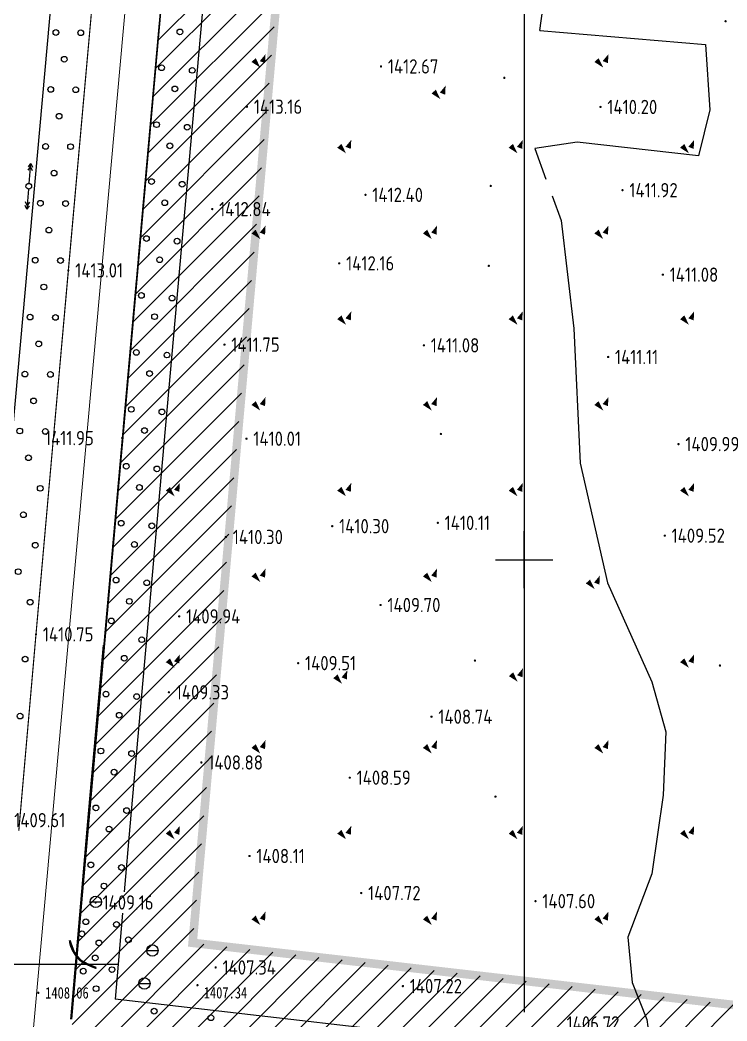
# Model space of a CAD drawing. Extents: x -2226 to 12369489, y -12501589 to 2275.
# Drawn here: x 5663443.8 to 5663567.5, y -6547988.1 to -6547813 of the extents above; entities that cross this region are included whole.
import ezdxf
from ezdxf.enums import TextEntityAlignment as Align

# ---------------------------------------------------------------- set-up
doc = ezdxf.new("R2010")
doc.units = 0
doc.header["$LTSCALE"] = 1000
doc.header["$MEASUREMENT"] = 0
for name, pattern in [('ACAD_ISO05W100', [34, 24, -3, 0.5, -3, 0.5, -3]), ('DASHDOT2', [0.5, 0.25, -0.125, 0, -0.125]), ('DIVIDE', [1.25, 0.5, -0.25, 0, -0.25, 0, -0.25])]:
    doc.linetypes.add(name, pattern=pattern)
doc.layers.get('0').update_dxf_attribs({"linetype": 'CONTINUOUS'})
for name, color, linetype in [('DLSS', 4, 'CONTINUOUS'), ('PUB_TEXT', 7, 'CONTINUOUS'), ('周边地形图', 8, 'CONTINUOUS'), ('用地红线', 1, 'DIVIDE')]:
    doc.layers.add(name, color=color, linetype=linetype)
doc.layers.add('道路红线', color=1, linetype='CONTINUOUS', lineweight=0)
doc.styles.add('HZ', font='', dxfattribs={"width": 0.8})
doc.styles.get("Standard").update_dxf_attribs({"font": 'GBENOR', "bigfont": 'GBCBIG'})
doc.styles.get('HZ').set_extended_font_data('SimSun')

# ---------------------------------------------------------------- blocks, each defined once
blk = doc.blocks.new('gc170')
at = {"linetype": 'Continuous'}
blk.add_circle((0, 0), 0.5, dxfattribs=at)
blk = doc.blocks.new('GC042')
blk.add_line((-1, 0), (1, 0))
blk.add_circle((0, 0), 1)
blk = doc.blocks.new('gc090')
for points in [[(1.07, 1.45, 0, 1, 0), (0.52, 0.05, 1, 1, 0)], [(-1.02, 0.41, 1, 0, 0), (0.15, -0.9, 0, 0, 0)]]:
    blk.add_lwpolyline(points, format="xyseb")
blk = doc.blocks.new('gc013a')
at = {"linetype": 'Continuous'}
blk.add_line((0.5, 0), (4, 0), dxfattribs=at)
at = {"linetype": 'Continuous', "flags": 128}
for points in [[(2.77, 0.35), (3.38, 0), (2.77, -0.35)], [(3.39, 0.35), (4, 0), (3.39, -0.35)]]:
    blk.add_lwpolyline(points, dxfattribs=at)
blk = doc.blocks.new('GC200')
at = {"linetype": 'Continuous', "const_width": 0.2, "flags": 128}
blk.add_lwpolyline([(-0.1, 0, 1), (0.1, 0, 1)], format="xyb", close=True, dxfattribs=at)

msp = doc.modelspace()

# ---------------------------------------------------------------- hatches: boundary and pattern name
at = {"layer": 'PUB_TEXT'}
h = msp.add_hatch(dxfattribs=at)
h.set_pattern_fill('ANSI31', color=62, scale=2, style=0)
h.set_pattern_definition([(45, (5659762.3015, -6542474.5832), (-2.245064, 2.245064), [])])
h.paths.add_polyline_path([(5663473.99, -6547974.44), (5663811.29, -6548013.16), (5663803.53, -6548018.87), (5663798.4, -6548024.15), (5663793.4, -6548031.23), (5663457.36, -6547992.66), (5663455.09, -6547991.63), (5663453.92, -6547990.57), (5663452.92, -6547988.73), (5663452.74, -6547987.81), (5663493.87, -6547525.21), (5663494.28, -6547522.42), (5663495.13, -6547520.82), (5663496.36, -6547519.38), (5663497.42, -6547518.57), (5663499.28, -6547518), (5663502.79, -6547518.35), (5664257.18, -6547672.12), (5664260.62, -6547675.58), (5664263.78, -6547680.43), (5664265.2, -6547683.16), (5664266.64, -6547686.39), (5664267.08, -6547688.5), (5664267.32, -6547692.27), (5664267.25, -6547694.09), (5664234.43, -6547954.44), (5664230.47, -6547954.27), (5664222.81, -6547955.85), (5664215.94, -6547959.91), (5664213.24, -6547962.58), (5664247.31, -6547692.36), (5664246.5, -6547690.54), (5663512.56, -6547540.76)])

# ---------------------------------------------------------------- linework, layer by layer
msp.add_line((5663389.82, -6547978.2), (5663460.94, -6547978.2))
at = {"layer": 'DLSS', "linetype": 'Continuous', "flags": 128}
for points, const_width in [([(5663449.46, -6547888.01), (5663480.26, -6547543.48), (5663482.31, -6547519.18)], 0.2), ([(5663493.87, -6547525.21), (5663458.45, -6547922.35)], 0.2), ([(5663443.57, -6547954.85), (5663446.58, -6547920.47), (5663449.46, -6547888.01)], 0.2), ([(5663461.51, -6547888.01), (5663458.78, -6547918.6)], 0.2), ([(5663458.45, -6547922.35), (5663455.72, -6547953.05), (5663453.64, -6547977.33)], 0.4), ([(5663453.64, -6547977.33), (5663452.74, -6547987.81)], 0.4)]:
    msp.add_lwpolyline(points, dxfattribs=dict(at, const_width=const_width))
at = {"layer": 'DLSS', "linetype": 'Continuous', "const_width": 0.4, "flags": 128}
msp.add_lwpolyline([(5663457.13, -6547978.85, -0.004801), (5663457.08, -6547978.83, -0.033418), (5663454.86, -6547977.82, -0.080953), (5663454.06, -6547977.2, -0.048577), (5663453.36, -6547976.29, -0.042668), (5663452.77, -6547975.13, -0.041179), (5663452.63, -6547974.7, -0.026963), (5663452.51, -6547974)], format="xyb", dxfattribs=at)
at = {"layer": '周边地形图'}
for p, q in [((5663532, -6547912.41), (5663532, -6547902.41)), ((5663527, -6547907.41), (5663537, -6547907.41))]:
    msp.add_line(p, q, dxfattribs=at)
at = {"layer": '周边地形图', "flags": 128}
for points in [[(5663458.42, -6547707.41), (5663434.32, -6547975.05)], [(5663532, -6547707.41), (5663532, -6547986.58)], [(5663480.56, -6547757.28), (5663475.61, -6547812.62), (5663468.97, -6547887.14), (5663463.01, -6547954.06), (5663462.03, -6547965.51)], [(5663534.73, -6547814.84), (5663537.91, -6547792.09), (5663542.79, -6547774.78), (5663546.05, -6547765.43)], [(5663534.73, -6547814.77), (5663534.73, -6547814.84), (5663563.75, -6547817.31), (5663564.48, -6547828.69), (5663562.5, -6547836.76), (5663541.3, -6547834.37), (5663533.85, -6547835.48), (5663535.82, -6547840.83)], [(5663536.91, -6547843.78), (5663538.49, -6547848.09), (5663540.71, -6547866.96), (5663541.78, -6547890.53), (5663546.57, -6547911.46), (5663554.32, -6547928.78), (5663556.8, -6547937.52), (5663556.35, -6547948.59), (5663554.35, -6547962.38), (5663550.12, -6547973.42), (5663550.9, -6547981.39), (5663553.46, -6547987.88), (5663553.67, -6547989.14)], [(5663461.71, -6547969.26), (5663460.94, -6547978.2)], [(5663460.94, -6547978.2), (5663460.42, -6547984.31)], [(5663532, -6547992.58), (5663460.42, -6547984.31)]]:
    msp.add_lwpolyline(points, dxfattribs=at)
for points, const_width in [([(5663449.8, -6547884.26), (5663452.24, -6547856.8), (5663459.91, -6547771.18), (5663465.61, -6547707.41)], 0.2), ([(5663468.15, -6547813.49), (5663464.45, -6547854.92)], 0.2), ([(5663464.12, -6547858.67), (5663461.84, -6547884.26)], 0.2), ([(5663461.68, -6547886.04), (5663461.67, -6547886.13), (5663461.66, -6547886.23)], 0.2), ([(5663443.9, -6547951.1), (5663446.58, -6547920.47), (5663449.46, -6547888.01)], 0.2), ([(5663461.51, -6547888.01), (5663458.78, -6547918.6)], 0.2), ([(5663458.45, -6547922.35), (5663455.72, -6547953.05), (5663453.64, -6547977.33)], 0.4), ([(5663453.64, -6547977.33), (5663452.74, -6547987.81)], 0.4)]:
    msp.add_lwpolyline(points, dxfattribs=dict(at, const_width=const_width))
at = {"layer": '周边地形图', "const_width": 0.2, "flags": 128}
for points in [[(5663567.15, -6547813.22, 1), (5663567.35, -6547813.22, 1)], [(5663506.85, -6547821.12, 1), (5663507.05, -6547821.12, 1)], [(5663528.43, -6547823.12, 1), (5663528.63, -6547823.12, 1)], [(5663483.4, -6547828.17, 1), (5663483.6, -6547828.17, 1)], [(5663545.26, -6547828.21, 1), (5663545.46, -6547828.21, 1)], [(5663526.06, -6547842.03, 1), (5663526.26, -6547842.03, 1)], [(5663549.12, -6547842.77, 1), (5663549.32, -6547842.77, 1)], [(5663504.13, -6547843.59, 1), (5663504.33, -6547843.59, 1)], [(5663477.32, -6547846.08, 1), (5663477.52, -6547846.08, 1)], [(5663452.14, -6547856.8, 1), (5663452.34, -6547856.8, 1)], [(5663499.55, -6547855.57, 1), (5663499.75, -6547855.57, 1)], [(5663525.71, -6547856.01, 1), (5663525.91, -6547856.01, 1)], [(5663556.17, -6547857.55, 1), (5663556.37, -6547857.55, 1)], [(5663479.46, -6547869.79, 1), (5663479.66, -6547869.79, 1)], [(5663514.36, -6547869.91, 1), (5663514.56, -6547869.91, 1)], [(5663546.6, -6547871.95, 1), (5663546.8, -6547871.95, 1)], [(5663461.57, -6547886.13, 1), (5663461.77, -6547886.13, 1)], [(5663483.31, -6547886.25, 1), (5663483.51, -6547886.25, 1)], [(5663517.34, -6547885.42, 1), (5663517.54, -6547885.42, 1)], [(5663558.91, -6547887.19, 1), (5663559.11, -6547887.19, 1)], [(5663498.32, -6547901.55, 1), (5663498.52, -6547901.55, 1)], [(5663516.79, -6547900.97, 1), (5663516.99, -6547900.97, 1)], [(5663479.72, -6547903.44, 1), (5663479.92, -6547903.44, 1)], [(5663556.5, -6547903.21, 1), (5663556.7, -6547903.21, 1)], [(5663506.78, -6547915.34, 1), (5663506.98, -6547915.34, 1)], [(5663471.54, -6547917.33, 1), (5663471.74, -6547917.33, 1)], [(5663446.48, -6547920.47, 1), (5663446.68, -6547920.47, 1)], [(5663523.29, -6547925.06, 1), (5663523.49, -6547925.06, 1)], [(5663492.36, -6547925.51, 1), (5663492.56, -6547925.51, 1)], [(5663566.16, -6547925.93, 1), (5663566.36, -6547925.93, 1)], [(5663469.74, -6547930.61, 1), (5663469.94, -6547930.61, 1)], [(5663515.69, -6547934.88, 1), (5663515.89, -6547934.88, 1)], [(5663475.42, -6547942.89, 1), (5663475.62, -6547942.89, 1)], [(5663501.38, -6547945.55, 1), (5663501.58, -6547945.55, 1)], [(5663526.88, -6547948.86, 1), (5663527.08, -6547948.86, 1)], [(5663455.62, -6547953.05, 1), (5663455.82, -6547953.05, 1)], [(5663483.84, -6547959.25, 1), (5663484.04, -6547959.25, 1)], [(5663503.39, -6547965.73, 1), (5663503.59, -6547965.73, 1)], [(5663533.89, -6547967.15, 1), (5663534.09, -6547967.15, 1)], [(5663456.92, -6547967.38, 1), (5663457.12, -6547967.38, 1)], [(5663477.92, -6547978.75, 1), (5663478.12, -6547978.75, 1)], [(5663474.74, -6547981.86, 1), (5663474.94, -6547981.86, 1)], [(5663510.68, -6547982.01, 1), (5663510.88, -6547982.01, 1)]]:
    msp.add_lwpolyline(points, format="xyb", close=True, dxfattribs=at)
at = {"layer": '周边地形图', "const_width": 0.4, "flags": 128}
msp.add_lwpolyline([(5663457.13, -6547978.85, -0.004801), (5663457.08, -6547978.83, -0.033418), (5663454.86, -6547977.82, -0.080953), (5663454.06, -6547977.2, -0.048577), (5663453.36, -6547976.29, -0.042668), (5663452.77, -6547975.13, -0.041179), (5663452.63, -6547974.7, -0.026963), (5663452.51, -6547974)], format="xyb", dxfattribs=at)
at = {"layer": '用地红线', "color": 1, "linetype": 'ACAD_ISO05W100', "ltscale": 0.4}
for p, q in [((5663493.87, -6547525.21), (5663453.19, -6547982.57)), ((5663452.51, -6547974), (5663453.36, -6547976.29)), ((5663453.36, -6547976.29), (5663454.86, -6547977.82)), ((5663454.86, -6547977.82), (5663457.13, -6547978.85)), ((5663453.19, -6547982.57), (5663452.74, -6547987.81))]:
    msp.add_line(p, q, dxfattribs=at)
at = {"layer": '用地红线', "color": 1, "linetype": 'DIVIDE', "ltscale": 15, "const_width": 1.5}
msp.add_lwpolyline([(5664246.39, -6547690.34), (5663731.16, -6547585.38), (5663512.56, -6547540.76), (5663473.99, -6547974.44), (5664201.2, -6548057.92), (5664247.28, -6547693.07), (5664247.31, -6547692.63), (5664247.31, -6547692.1), (5664246.62, -6547690.74)], close=True, dxfattribs=at)
at = {"layer": '用地红线', "color": 4, "linetype": 'DIVIDE', "ltscale": 15, "const_width": 1.5}
msp.add_lwpolyline([(5663512.56, -6547540.76), (5663658.06, -6547570.46), (5663605.21, -6547989.5), (5663473.99, -6547974.44)], close=True, dxfattribs=at)
at = {"layer": '道路红线', "linetype": 'DASHDOT2', "ltscale": 25}
msp.add_line((5663489.1, -6547511.9), (5663445.45, -6547997.32), dxfattribs=at)

# ---------------------------------------------------------------- block references
at = {"layer": '周边地形图', "color": 8, "zscale": 0.001}
for name, p, rotation in [('gc170', (5663450.06, -6547815.19), 84.81798411676819), ('gc170', (5663471.77, -6547815.09), 264.9189837998187), ('gc170', (5663454.41, -6547815.24), 84.92362745756222), ('gc170', (5663451.53, -6547819.87), 264.8705264077778), ('gc170', (5663468.56, -6547821.35), 84.92526961732766), ('gc170', (5663473.93, -6547821.81), 84.92526961732766), ('gc170', (5663449.16, -6547825.15), 84.81798411676819), ('gc170', (5663453.53, -6547825.2), 84.92362745756222), ('gc170', (5663470.88, -6547825.05), 264.9189837998187), ('gc170', (5663450.63, -6547829.83), 264.8705264077778), ('gc170', (5663467.68, -6547831.31), 84.92526961732766), ('gc170', (5663473.04, -6547831.77), 84.92526961732766), ('gc170', (5663448.26, -6547835.11), 84.81798411676819), ('gc170', (5663452.64, -6547835.16), 84.92362745756222), ('gc170', (5663470, -6547835.01), 264.9189837998187), ('gc013a', (5663445.32, -6547842.08), 84.94113581986856), ('gc170', (5663449.74, -6547839.79), 264.8705264077778), ('gc170', (5663466.8, -6547841.27), 84.92526961732766), ('gc013a', (5663445.32, -6547842.08), 264.9411358730216), ('gc170', (5663472.16, -6547841.73), 84.92526961732766), ('gc170', (5663469.11, -6547844.98), 264.9189837998187), ('gc170', (5663447.36, -6547845.06), 84.81798411676819), ('gc170', (5663451.76, -6547845.12), 84.92362745756222), ('gc170', (5663448.85, -6547849.75), 264.8705264077778), ('gc170', (5663465.91, -6547851.23), 84.92526961732766), ('gc170', (5663471.27, -6547851.69), 84.92526961732766), ('gc170', (5663446.45, -6547855.02), 84.81798411676819), ('gc170', (5663450.87, -6547855.08), 84.92362745756222), ('gc170', (5663468.22, -6547854.94), 264.9189837998187), ('gc170', (5663447.95, -6547859.71), 264.8705264077778), ('gc170', (5663465.03, -6547861.19), 84.92526961732766), ('gc170', (5663470.39, -6547861.65), 84.92526961732766), ('gc170', (5663445.55, -6547864.98), 84.81798411676819), ('gc170', (5663449.99, -6547865.04), 84.92362745756222), ('gc170', (5663467.34, -6547864.9), 264.9189837998187), ('gc170', (5663447.06, -6547869.67), 264.8705264077778), ('gc170', (5663464.14, -6547871.15), 84.92526961732766), ('gc170', (5663469.5, -6547871.61), 84.92526961732766), ('gc170', (5663444.65, -6547874.94), 84.81798411676819), ('gc170', (5663449.1, -6547875), 84.92362745756222), ('gc170', (5663466.45, -6547874.86), 264.9189837998187), ('gc170', (5663446.16, -6547879.63), 264.8705264077778), ('gc170', (5663463.26, -6547881.11), 84.92526961732766), ('gc170', (5663468.62, -6547881.57), 84.92526961732766), ('gc170', (5663443.74, -6547884.9), 84.81798411676819), ('gc170', (5663448.22, -6547884.97), 84.92362745756222), ('gc170', (5663465.57, -6547884.82), 264.9189837998187), ('gc170', (5663445.27, -6547889.59), 264.8705264077778), ('gc170', (5663462.37, -6547891.07), 84.92526961732766), ('gc170', (5663467.74, -6547891.53), 84.92526961732766), ('gc170', (5663447.33, -6547894.93), 84.92362745756222), ('gc170', (5663464.68, -6547894.78), 264.9189837998187), ('gc170', (5663444.38, -6547899.55), 264.8705264077778), ('gc170', (5663461.49, -6547901.03), 84.92526961732766), ('gc170', (5663466.85, -6547901.49), 84.92526961732766), ('gc170', (5663446.45, -6547904.89), 84.92362745756222), ('gc170', (5663463.8, -6547904.74), 264.9189837998187), ('gc170', (5663443.48, -6547909.51), 264.8705264077778), ('gc170', (5663460.6, -6547910.99), 84.92526961732766), ('gc170', (5663465.97, -6547911.45), 84.92526961732766), ('gc170', (5663445.56, -6547914.85), 84.92362745756222), ('gc170', (5663462.91, -6547914.7), 264.9189837998187), ('gc170', (5663459.76, -6547918.13), 84.92526961732766), ('gc170', (5663465.08, -6547921.41), 84.92526961732766), ('gc170', (5663444.68, -6547924.81), 84.92362745756222), ('gc170', (5663462.02, -6547924.66), 264.9189837998187), ('gc170', (5663458.83, -6547930.92), 84.92526961732766), ('gc170', (5663464.2, -6547931.37), 84.92526961732766), ('gc170', (5663443.79, -6547934.77), 84.92362745756222), ('gc170', (5663461.14, -6547934.62), 264.9189837998187), ('gc170', (5663457.95, -6547940.88), 84.92526961732766), ('gc170', (5663463.31, -6547941.34), 84.92526961732766), ('gc170', (5663460.25, -6547944.58), 264.9189837998187), ('gc170', (5663457.07, -6547950.84), 84.92526961732766), ('gc170', (5663462.43, -6547951.3), 84.92526961732766), ('gc170', (5663459.37, -6547954.54), 264.9189837998187), ('gc170', (5663456.18, -6547960.8), 84.92526961732766), ('gc170', (5663461.54, -6547961.26), 84.92526961732766), ('gc170', (5663458.48, -6547964.5), 264.9189837998187), ('gc170', (5663455.3, -6547970.76), 84.92526961732766), ('gc170', (5663460.66, -6547971.22), 84.92526961732766), ('gc170', (5663454.62, -6547972.87), 353.434848365897), ('gc170', (5663457.6, -6547974.46), 264.9189837998187), ('gc170', (5663462.75, -6547973.9), 353.3326252134955), ('gc170', (5663456.94, -6547977.08), 353.434848365897), ('gc170', (5663454.85, -6547979.4), 353.434848365897), ('gc170', (5663459.88, -6547979.13), 353.434848365897), ('gc170', (5663457.09, -6547982.46), 353.434848365897), ('gc170', (5663467.26, -6547986.39), 353.3927434757768), ('gc170', (5663477.19, -6547987.54), 353.3927434757768)]:
    msp.add_blockref(name, p, dxfattribs=dict(at, rotation=rotation))
for name, p in [('gc090', (5663485.68, -6547820.42)), ('gc090', (5663545.68, -6547820.42)), ('gc090', (5663517.19, -6547825.94)), ('gc090', (5663500.68, -6547835.42)), ('gc090', (5663530.68, -6547835.42)), ('gc090', (5663560.68, -6547835.42)), ('gc170', (5663445.32, -6547842.08)), ('gc090', (5663485.68, -6547850.42)), ('gc090', (5663515.68, -6547850.42)), ('gc090', (5663545.68, -6547850.42)), ('gc090', (5663500.68, -6547865.42)), ('gc090', (5663530.68, -6547865.42)), ('gc090', (5663560.68, -6547865.42)), ('gc090', (5663485.68, -6547880.42)), ('gc090', (5663515.68, -6547880.42)), ('gc090', (5663545.68, -6547880.42)), ('gc090', (5663470.68, -6547895.42)), ('gc090', (5663500.68, -6547895.42)), ('gc090', (5663530.68, -6547895.42)), ('gc090', (5663560.68, -6547895.42)), ('gc090', (5663485.68, -6547910.42)), ('gc090', (5663515.68, -6547910.42)), ('gc090', (5663544.18, -6547911.64)), ('gc090', (5663470.68, -6547925.42)), ('gc090', (5663560.68, -6547925.42)), ('gc090', (5663499.99, -6547928.23)), ('gc090', (5663530.72, -6547927.86)), ('gc090', (5663485.68, -6547940.42)), ('gc090', (5663515.68, -6547940.42)), ('gc090', (5663545.68, -6547940.42)), ('gc090', (5663470.68, -6547955.42)), ('gc090', (5663500.68, -6547955.42)), ('gc090', (5663530.68, -6547955.42)), ('gc090', (5663560.68, -6547955.42)), ('GC042', (5663457.04, -6547967.28)), ('gc090', (5663485.68, -6547970.42)), ('gc090', (5663515.68, -6547970.42)), ('gc090', (5663545.68, -6547970.42)), ('GC042', (5663466.95, -6547975.78)), ('GC042', (5663465.55, -6547981.56)), ('GC200', (5663446.99, -6547983.19))]:
    msp.add_blockref(name, p, dxfattribs=at)

# ---------------------------------------------------------------- texts
at = {"layer": '周边地形图'}
for s, p in [('1412.67', (5663508.15, -6547821.12)), ('1413.16', (5663484.7, -6547828.17)), ('1410.20', (5663546.56, -6547828.21)), ('1412.40', (5663505.43, -6547843.59)), ('1411.92', (5663550.42, -6547842.77)), ('1412.84', (5663478.62, -6547846.08)), ('1412.16', (5663500.85, -6547855.57)), ('1413.01', (5663453.44, -6547856.8)), ('1411.08', (5663557.47, -6547857.55)), ('1411.75', (5663480.76, -6547869.79)), ('1411.08', (5663515.66, -6547869.91)), ('1411.11', (5663547.9, -6547871.95)), ('1411.95', (5663448.16, -6547886.14)), ('1410.01', (5663484.61, -6547886.25)), ('1409.99', (5663560.21, -6547887.19)), ('1410.30', (5663499.62, -6547901.55)), ('1410.11', (5663518.09, -6547900.97)), ('1410.30', (5663481.02, -6547903.44)), ('1409.52', (5663557.8, -6547903.21)), ('1409.70', (5663508.08, -6547915.34)), ('1409.94', (5663472.84, -6547917.33)), ('1410.75', (5663447.78, -6547920.47)), ('1409.51', (5663493.66, -6547925.51)), ('1409.33', (5663471.04, -6547930.61)), ('1408.74', (5663516.99, -6547934.88)), ('1408.88', (5663476.72, -6547942.89)), ('1408.59', (5663502.68, -6547945.55)), ('1409.61', (5663442.77, -6547952.98)), ('1408.11', (5663485.14, -6547959.25)), ('1407.72', (5663504.69, -6547965.73)), ('1409.16', (5663458.22, -6547967.38)), ('1407.60', (5663535.19, -6547967.15)), ('1407.34', (5663479.22, -6547978.75)), ('1407.22', (5663511.98, -6547982.01)), ('1406.72', (5663539.43, -6547988.53))]:
    msp.add_text(s, height=2.5, dxfattribs=at).set_placement(p, align=Align.MIDDLE_LEFT)
at = {"layer": '周边地形图', "style": 'HZ', "width": 0.8}
for s, p in [('1408.06', (5663448.19, -6547983.19)), ('1407.34', (5663475.93, -6547983.17))]:
    msp.add_text(s, height=2, dxfattribs=at).set_placement(p, align=Align.MIDDLE_LEFT)

doc.saveas('drawing.dxf')
